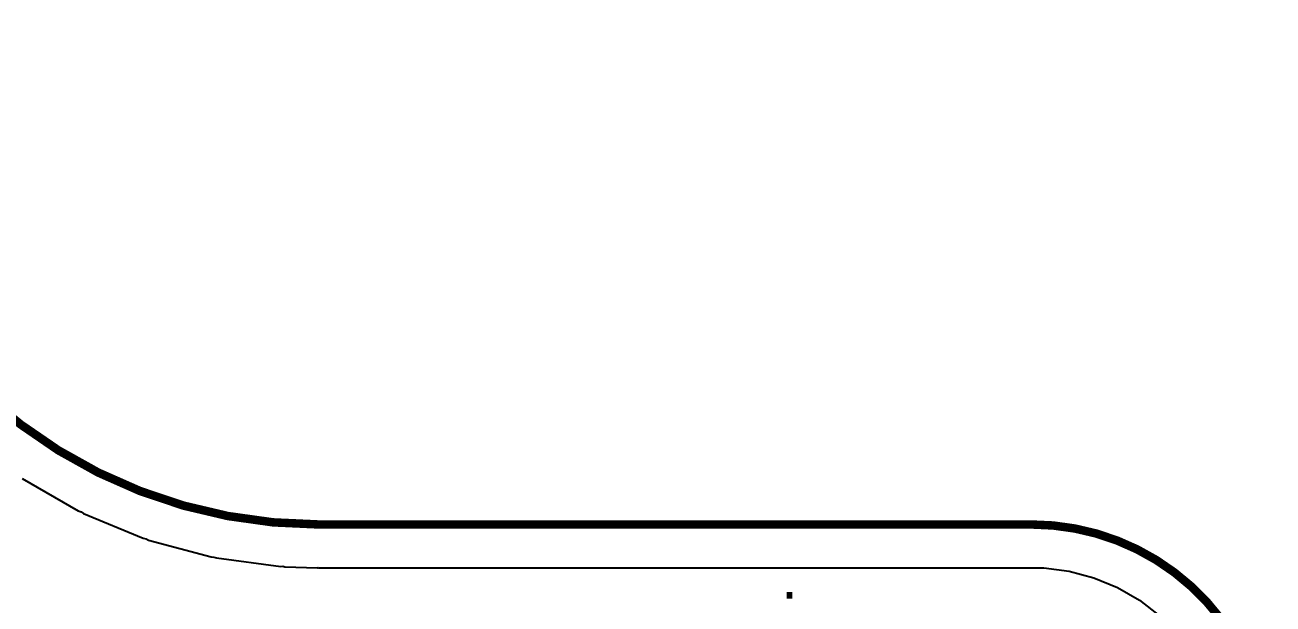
# Model space of a CAD drawing. Header units: millimetres. Extents: x 0 to 5337, y 0 to 5380.
# Drawn here: x 39.59 to 54.3, y 38.96 to 45.78 of the extents above; entities that cross this region are included whole.
import ezdxf

# ---------------------------------------------------------------- set-up
doc = ezdxf.new("R2010")
doc.units = ezdxf.units.MM
for name, color, linetype in [('BottomLayer', 5, 'Continuous'), ('Mechanical2', 216, 'Continuous'), ('TopLayer', 1, 'Continuous'), ('TopOverlay', 2, 'Continuous')]:
    doc.layers.add(name, color=color, linetype=linetype)
doc.styles.add('Arial', font='', dxfattribs={"height": 0.2})
doc.styles.get('Arial').set_extended_font_data('Arial')

msp = doc.modelspace()

# ---------------------------------------------------------------- linework, layer by layer
at = {"layer": 'BottomLayer'}
for p, q in [((39.561, 40.437), (40.221, 40.056)), ((40.221, 40.056), (40.253, 40.045)), ((40.253, 40.045), (40.281, 40.026)), ((40.281, 40.026), (40.986, 39.734)), ((40.986, 39.734), (41.019, 39.728)), ((41.019, 39.728), (41.049, 39.713)), ((41.049, 39.713), (41.786, 39.516)), ((41.786, 39.516), (41.819, 39.513)), ((41.819, 39.513), (41.851, 39.503)), ((41.851, 39.503), (42.608, 39.403)), ((42.608, 39.403), (42.633, 39.405)), ((42.633, 39.405), (42.657, 39.399)), ((42.657, 39.399), (43.039, 39.386)), ((43.039, 39.386), (43.047, 39.388)), ((43.047, 39.388), (43.055, 39.386)), ((43.055, 39.386), (51.453, 39.386)), ((51.453, 39.386), (51.603, 39.386)), ((51.603, 39.386), (51.901, 39.347)), ((51.901, 39.347), (52.191, 39.269)), ((52.191, 39.269), (52.468, 39.154)), ((52.468, 39.154), (52.728, 39.004)), ((52.728, 39.004), (52.966, 38.822))]:
    msp.add_line(p, q, dxfattribs=at)
at = {"layer": 'Mechanical2', "const_width": 0.1}
for points in [[(43.055, 39.896, -0.414214), (37.224, 45.728)], [(51.453, 39.896, -0.414214), (54.253, 37.097)]]:
    msp.add_lwpolyline(points, format="xyb", dxfattribs=at)
msp.add_lwpolyline([(43.055, 39.896), (51.453, 39.896)], dxfattribs=at)
at = {"layer": 'Mechanical2', "const_width": 0.05}
for points in [[(43.03, 39.896, 1), (43.08, 39.896, 1)], [(43.03, 39.896, 1), (43.08, 39.896, 1)], [(51.428, 39.896, 1), (51.478, 39.896, 1)], [(51.428, 39.896, 1), (51.478, 39.896, 1)]]:
    msp.add_lwpolyline(points, format="xyb", close=True, dxfattribs=at)
at = {"layer": 'TopLayer'}
for p, q in [((39.561, 40.437), (40.221, 40.056)), ((40.221, 40.056), (40.253, 40.045)), ((40.253, 40.045), (40.281, 40.026)), ((40.281, 40.026), (40.986, 39.734)), ((40.986, 39.734), (41.019, 39.728)), ((41.019, 39.728), (41.049, 39.713)), ((41.049, 39.713), (41.786, 39.516)), ((41.786, 39.516), (41.819, 39.513)), ((41.819, 39.513), (41.851, 39.503)), ((41.851, 39.503), (42.608, 39.403)), ((42.608, 39.403), (42.633, 39.405)), ((42.633, 39.405), (42.657, 39.399)), ((42.657, 39.399), (43.039, 39.386)), ((43.039, 39.386), (43.047, 39.388)), ((43.047, 39.388), (43.055, 39.386)), ((43.055, 39.386), (51.453, 39.386)), ((51.453, 39.386), (51.603, 39.386)), ((51.603, 39.386), (51.901, 39.347)), ((51.901, 39.347), (52.191, 39.269)), ((52.191, 39.269), (52.468, 39.154)), ((52.468, 39.154), (52.728, 39.004)), ((52.728, 39.004), (52.966, 38.822))]:
    msp.add_line(p, q, dxfattribs=at)

# ---------------------------------------------------------------- texts
at = {"layer": 'TopOverlay', "style": 'Arial'}
msp.add_text('.', height=0.5, rotation=180, dxfattribs=at).set_placement((48.7, 39.1))

doc.saveas('drawing.dxf')
